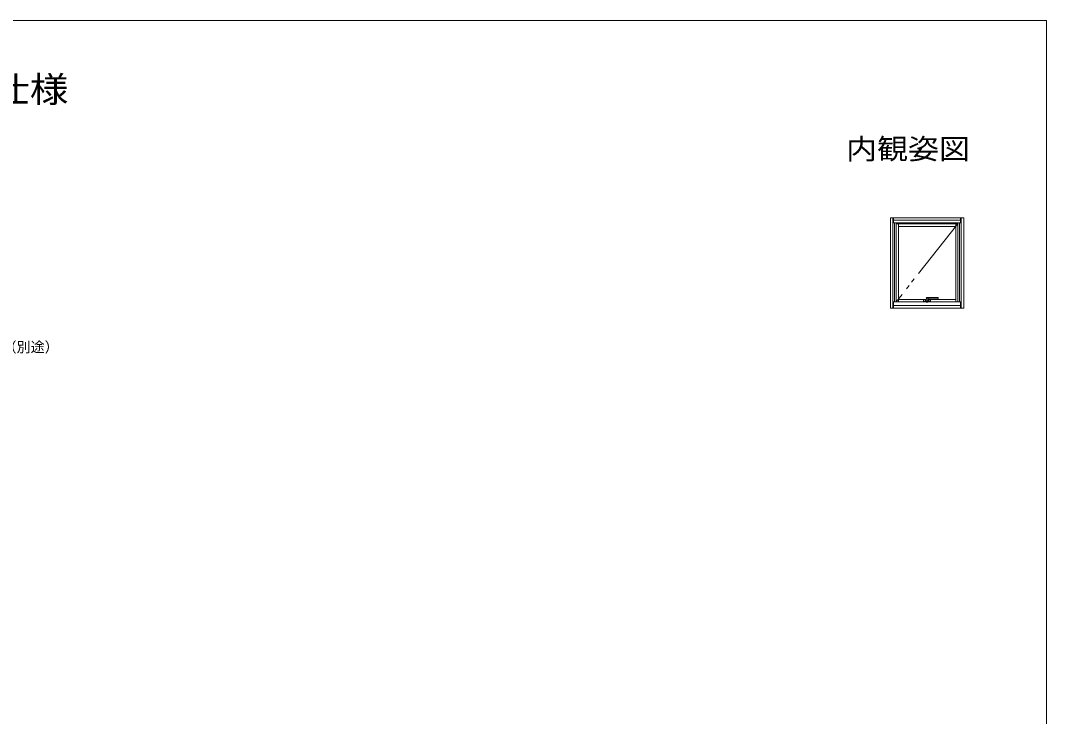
# Model space of a CAD drawing. Units: millimetres, scale not verified. Extents: x -1189 to -189, y -840 to 760.
# Drawn here: x -782 to -198, y 324 to 720 of the extents above; entities that cross this region are included whole.
import ezdxf
from ezdxf.enums import TextEntityAlignment as Align

# ---------------------------------------------------------------- set-up
doc = ezdxf.new("R2010")
doc.units = ezdxf.units.MM
doc.header["$LTSCALE"] = 4
doc.linetypes.add('DOUBLE_CHAIN2', pattern=[12.8, 9, -1, 0.6, -0.6, 0.6, -1])
doc.layers.add('0-1_USER1', color=7, linetype='Continuous')
for name, color, linetype, lineweight in [('0-2_YKK_ZWAK', 7, 'Continuous', 9), ('0-7_YKK_D', 6, 'Continuous', 9), ('0-8_YKK_A1', 4, 'Continuous', 9)]:
    doc.layers.add(name, color=color, linetype=linetype, lineweight=lineweight)
doc.styles.add('ＭＳ ゴシック', font='')
doc.styles.get('ＭＳ ゴシック').set_extended_font_data('MS Gothic')

msp = doc.modelspace()

# ---------------------------------------------------------------- linework, layer by layer
at = {"layer": '0-2_YKK_ZWAK'}
for p, q in [((-1188, 720), (-198, 720)), ((-198, 720), (-198, -840))]:
    msp.add_line(p, q, dxfattribs=at)
at = {"layer": '0-8_YKK_A1'}
for p, q in [((-286.815, 607.787), (-245.115, 607.787)), ((-286.815, 607.787), (-286.815, 556.437)), ((-285.465, 607.787), (-285.465, 556.437)), ((-285.015, 607.787), (-285.015, 605.037)), ((-246.915, 607.787), (-246.915, 605.037)), ((-246.465, 556.437), (-246.465, 607.787)), ((-245.115, 556.437), (-245.115, 607.787)), ((-246.915, 606.537), (-285.015, 606.537)), ((-246.915, 605.037), (-285.015, 605.037)), ((-284.465, 605.037), (-284.465, 560.037)), ((-283.515, 605.037), (-283.515, 560.037)), ((-248.415, 604.412), (-283.515, 604.412)), ((-282.265, 604.388), (-282.265, 560.037)), ((-249.665, 602.887), (-282.265, 602.887)), ((-249.665, 604.388), (-249.665, 560.037)), ((-248.415, 605.037), (-248.415, 560.037)), ((-247.465, 605.037), (-247.465, 560.037)), ((-266.42, 561.437), (-282.265, 561.437)), ((-267.965, 560.487), (-267.965, 561.387)), ((-267.915, 561.437), (-266.409, 561.437)), ((-267.915, 560.437), (-266.401, 560.437)), ((-266.915, 560.451), (-266.915, 561.423)), ((-266.409, 561.437), (-266.415, 561.247)), ((-266.415, 561.247), (-266.382, 559.986)), ((-266.409, 561.437), (-266.212, 562.417)), ((-266.331, 560.487), (-265.876, 560.487)), ((-266.187, 562.437), (-259.64, 562.437)), ((-266.115, 561.737), (-266.115, 562.387)), ((-259.64, 561.687), (-266.065, 561.687)), ((-265.515, 561.247), (-265.548, 559.986)), ((-265.53, 560.437), (-264.015, 560.437)), ((-265.515, 561.687), (-265.515, 561.247)), ((-265.515, 561.437), (-264.015, 561.437)), ((-249.665, 561.437), (-265.515, 561.437)), ((-265.015, 560.451), (-265.015, 561.423)), ((-265.015, 560.451), (-265.015, 561.418)), ((-264.99, 562.437), (-264.99, 561.687)), ((-263.965, 561.387), (-263.965, 560.487)), ((-259.59, 562.387), (-259.59, 561.737)), ((-245.115, 556.437), (-286.815, 556.437)), ((-285.015, 560.037), (-285.015, 556.437)), ((-246.915, 560.037), (-285.015, 560.037)), ((-285.015, 558.037), (-246.915, 558.037)), ((-266.332, 559.937), (-265.598, 559.937)), ((-246.915, 560.037), (-246.915, 556.437))]:
    msp.add_line(p, q, dxfattribs=at)
at = {"layer": '0-8_YKK_A1', "linetype": 'DOUBLE_CHAIN2'}
msp.add_line((-248.415, 604.412), (-283.515, 560.037), dxfattribs=at)
at = {"layer": '0-8_YKK_A1'}
for centre, radius, start, end in [((-267.915, 561.387), 0.05, 90, 180), ((-267.915, 560.487), 0.05, 180, 270), ((-266.331, 560.537), 0.05, 165.52136, 270), ((-266.187, 562.412), 0.025, 90, 180), ((-266.065, 562.387), 0.05, 90, 180), ((-266.065, 561.737), 0.05, 180, 270), ((-265.876, 560.837), 0.35, 270, 358.49998), ((-264.015, 561.387), 0.05, 0, 90), ((-264.015, 560.487), 0.05, 270, 0), ((-259.64, 562.387), 0.05, 0, 90), ((-259.64, 561.737), 0.05, 270, 0), ((-266.332, 559.987), 0.05, 181.49998, 270), ((-265.598, 559.987), 0.05, 270, 358.49998)]:
    msp.add_arc(centre, radius, start, end, dxfattribs=at)

# ---------------------------------------------------------------- texts
at = {"layer": '0-1_USER1', "color": 3, "style": 'ＭＳ ゴシック', "width": 1.1}
msp.add_text('■すべり出し窓 カムラッチハンドル仕様', height=14.66, dxfattribs=at).set_placement((-1161.397, 669.118), align=Align.BOTTOM_LEFT)
at = {"layer": '0-1_USER1', "style": 'ＭＳ ゴシック', "width": 1.1}
msp.add_text('内観姿図', height=11.73, dxfattribs=at).set_placement((-311.996, 637.618), align=Align.BOTTOM_LEFT)
at = {"layer": '0-7_YKK_D', "color": 4, "style": 'ＭＳ ゴシック'}
msp.add_text('防湿気密フィルム（別途）', height=5.865, dxfattribs=at).set_placement((-856.005, 529.603), align=Align.BOTTOM_LEFT)

doc.saveas('drawing.dxf')
